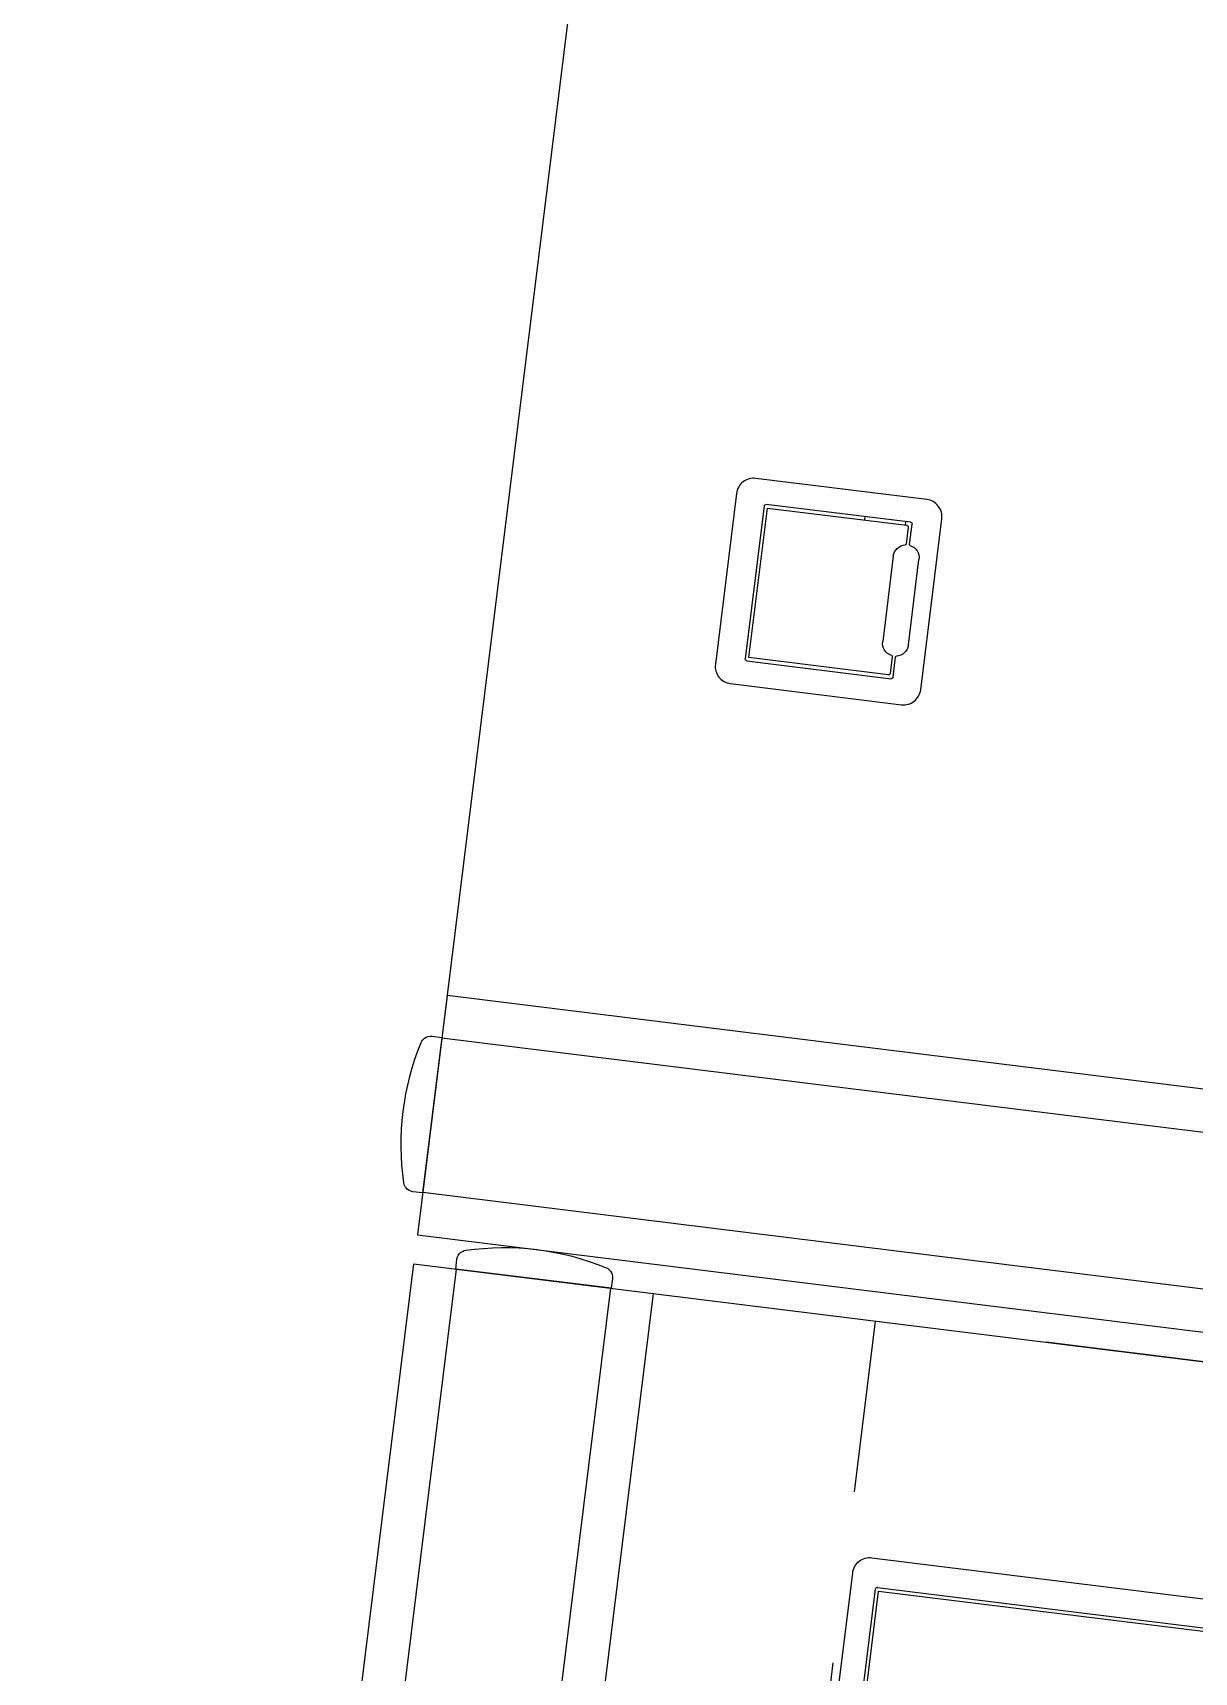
# Model space of a CAD drawing. Extents: x -1.7 to 87, y -33.6 to 19.
# Drawn here: x 21.407 to 22.081, y 3.971 to 4.923 of the extents above; entities that cross this region are included whole.
import ezdxf

# ---------------------------------------------------------------- set-up
doc = ezdxf.new("R2010")
doc.units = 0
doc.linetypes.add('DASHED2', pattern=[9.525, 6.35, -3.175])
doc.layers.add('AR-MOB', color=2, linetype='Continuous')

# ---------------------------------------------------------------- blocks, each defined once
blk = doc.blocks.new('ar-mob.33')
at = {"color": 1}
for p, q in [((43.96818, -4.39991), (43.96818, -4.40564)), ((43.96818, -4.40564), (43.96986, -4.40564)), ((43.96986, -4.40564), (44.0575, -4.40564)), ((44.0575, -4.40564), (44.05918, -4.40564)), ((44.05918, -4.40564), (44.05918, -4.39991)), ((43.96818, -6.20564), (43.96986, -6.20564)), ((43.96818, -6.21136), (43.96818, -6.20564)), ((43.96986, -6.20564), (44.0575, -6.20564)), ((44.0575, -6.20564), (44.05918, -6.20564)), ((44.05918, -6.20564), (44.05918, -6.21136))]:
    blk.add_line(p, q, dxfattribs=at)
at = {"color": 253}
for p, q in [((43.63793, -4.63894), (43.63793, -4.55444)), ((43.63893, -4.55344), (43.72843, -4.55344)), ((43.72746, -4.55544), (43.6399, -4.55544)), ((43.6399, -4.55544), (43.6399, -4.63694)), ((43.72746, -4.63694), (43.72746, -4.55544)), ((43.72943, -4.55444), (43.72943, -4.63894)), ((43.63793, -4.61219), (43.6399, -4.61219)), ((43.65868, -4.63144), (43.70868, -4.63144)), ((43.6399, -4.63619), (43.63793, -4.63619)), ((43.65082, -4.63994), (43.63893, -4.63994)), ((43.6409, -4.63794), (43.65082, -4.63794)), ((43.71654, -4.63794), (43.72646, -4.63794)), ((43.72843, -4.63994), (43.71654, -4.63994)), ((43.70868, -4.64644), (43.65868, -4.64644)), ((43.79443, -5.91174), (43.79443, -6.05124)), ((43.79246, -5.98349), (43.79246, -6.05024)), ((43.79343, -6.05224), (43.57393, -6.05224)), ((43.79246, -6.05024), (43.5749, -6.05024))]:
    blk.add_line(p, q, dxfattribs=at)
at = {"color": 1}
for points in [[(43.96986, -4.39574), (43.96986, -4.39574, 0.194191), (43.96818, -4.39991)], [(43.97259, -4.39412), (43.97259, -4.39412, 0.134874), (43.96986, -4.39574)], [(44.05476, -4.39412), (44.05476, -4.39412, 0.134348), (43.97259, -4.39412)], [(44.0575, -4.39574), (44.0575, -4.39574, 0.134906), (44.05476, -4.39412)], [(44.05918, -4.39991), (44.05918, -4.39991, 0.194191), (44.0575, -4.39574)], [(43.96986, -6.21553), (43.96986, -6.21553, -0.194191), (43.96818, -6.21136)], [(43.97259, -6.21715), (43.97259, -6.21715, -0.134874), (43.96986, -6.21553)], [(44.0575, -6.21553), (44.0575, -6.21553, -0.134906), (44.05476, -6.21715)], [(44.05918, -6.21136), (44.05918, -6.21136, -0.194191), (44.0575, -6.21553)], [(44.05476, -6.21715), (44.05476, -6.21715, -0.134348), (43.97259, -6.21715)]]:
    blk.add_lwpolyline(points, format="xyb", dxfattribs=at)
at = {"color": 2}
blk.add_lwpolyline([(44.08368, -6.20564), (43.21368, -6.20564), (43.21368, -4.40564), (44.08368, -4.40564)], dxfattribs=at)
blk.add_lwpolyline([(43.94368, -6.20564), (43.94368, -4.40564), (44.08368, -4.40564), (44.08368, -6.20564)], close=True, dxfattribs=at)
at = {"color": 1}
blk.add_lwpolyline([(43.96868, -6.20564), (43.96868, -4.40564), (44.05868, -4.40564), (44.05868, -6.20564)], close=True, dxfattribs=at)
at = {"color": 253}
for points in [[(43.74373, -4.64669, -0.414214), (43.73368, -4.65674), (43.63368, -4.65674, -0.414214), (43.62363, -4.64669), (43.62363, -4.54669, -0.414214), (43.63368, -4.53664), (43.73368, -4.53664, -0.414214), (43.74373, -4.54669)], [(43.79868, -5.89394, -0.414214), (43.80873, -5.90399), (43.80873, -6.05899, -0.414214), (43.79868, -6.06904), (43.56868, -6.06904, -0.414214), (43.55863, -6.05899), (43.55863, -5.90399, -0.414214), (43.56868, -5.89394)]]:
    blk.add_lwpolyline(points, format="xyb", close=True, dxfattribs=at)
at = {"color": 252, "linetype": 'DASHED2', "ltscale": 0.01}
blk.add_lwpolyline([(43.81368, -5.70564), (43.21368, -5.70564), (43.21368, -6.20564), (43.81368, -6.20564)], close=True, dxfattribs=at)
at = {"color": 253}
for centre, radius, start, end in [((43.63893, -4.55444), 0.001, 90, 180), ((43.72843, -4.55444), 0.001, 0, 90), ((43.65868, -4.63894), 0.0075, 90, 169.19308), ((43.70868, -4.63894), 0.0075, 10.80692, 90), ((43.63893, -4.63894), 0.001, 180, 270), ((43.6409, -4.63694), 0.001, 180, 270), ((43.65082, -4.63744), 0.0005, 270, 349.19308), ((43.65082, -4.64044), 0.0005, 10.80692, 90), ((43.65868, -4.63894), 0.0075, 190.80692, 270), ((43.70868, -4.63894), 0.0075, 270, 349.19308), ((43.71654, -4.63744), 0.0005, 190.80692, 270), ((43.71654, -4.64044), 0.0005, 90, 169.19308), ((43.72646, -4.63694), 0.001, 270, 0), ((43.72843, -4.63894), 0.001, 270, 0), ((43.79343, -6.05124), 0.001, 270, 0)]:
    blk.add_arc(centre, radius, start, end, dxfattribs=at)

msp = doc.modelspace()

# ---------------------------------------------------------------- block references
at = {"layer": 'AR-MOB', "xscale": -1, "rotation": 82.93951726709183}
msp.add_blockref('ar-mob.33', (22.67642, 48.5163), dxfattribs=at)
at = {"layer": 'AR-MOB', "rotation": 172.9395172670997}
msp.add_blockref('ar-mob.33', (64.61453, -7.36873), dxfattribs=at)

doc.saveas('drawing.dxf')
